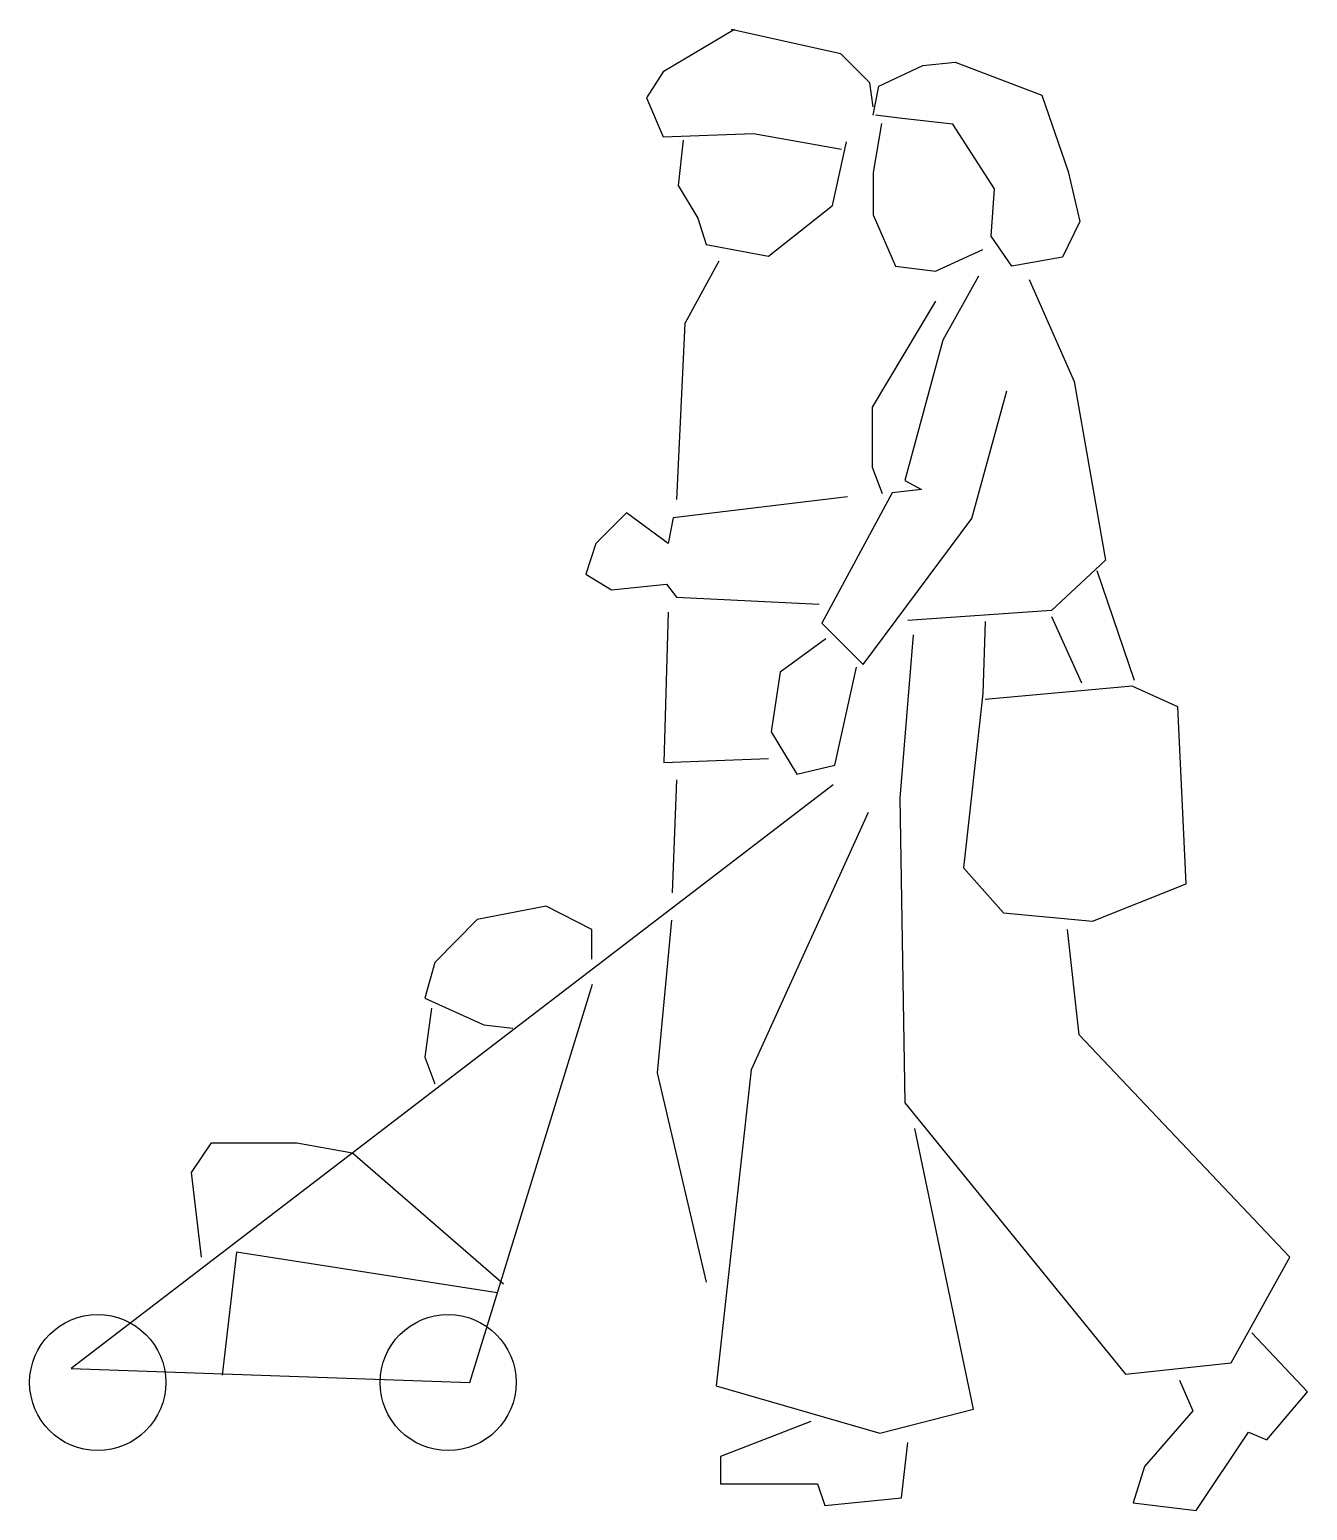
# Model space of a CAD drawing. Header units: millimetres. Extents: x -1531.63 to -1530.29, y 1863.44 to 1864.99.
import ezdxf

# ---------------------------------------------------------------- set-up
doc = ezdxf.new("R2010")
doc.units = ezdxf.units.MM
doc.header["$LTSCALE"] = 10
doc.layers.add('Humanos', color=2, linetype='Continuous')

msp = doc.modelspace()

# ---------------------------------------------------------------- linework, layer by layer
at = {"layer": 'Humanos'}
for p, q in [((-1530.8912, 1864.9939), (-1530.966, 1864.9495)), ((-1530.7798, 1864.9686), (-1530.8947, 1864.9939)), ((-1530.7494, 1864.9382), (-1530.7798, 1864.9686)), ((-1530.966, 1864.9495), (-1530.9834, 1864.9225)), ((-1530.7398, 1864.9347), (-1530.6937, 1864.9564)), ((-1530.6937, 1864.9564), (-1530.6598, 1864.9599)), ((-1530.6598, 1864.9599), (-1530.5693, 1864.9251)), ((-1530.7459, 1864.9129), (-1530.7494, 1864.9382)), ((-1530.7459, 1864.9042), (-1530.7398, 1864.9347)), ((-1530.9834, 1864.9225), (-1530.966, 1864.8816)), ((-1530.5693, 1864.9251), (-1530.5415, 1864.8451)), ((-1530.7155, 1864.9008), (-1530.7433, 1864.9042)), ((-1530.7372, 1864.8955), (-1530.7459, 1864.8442)), ((-1530.6624, 1864.8947), (-1530.7155, 1864.9008)), ((-1530.6189, 1864.8268), (-1530.6624, 1864.8947)), ((-1530.966, 1864.8816), (-1530.8712, 1864.8851)), ((-1530.9451, 1864.8781), (-1530.9504, 1864.8303)), ((-1530.8712, 1864.8851), (-1530.779, 1864.8686)), ((-1530.7885, 1864.8094), (-1530.7737, 1864.8764)), ((-1530.7459, 1864.8442), (-1530.7459, 1864.7998)), ((-1530.5415, 1864.8451), (-1530.5293, 1864.7929)), ((-1530.9504, 1864.8303), (-1530.9295, 1864.7964)), ((-1530.6224, 1864.7772), (-1530.6189, 1864.8268)), ((-1530.8555, 1864.7563), (-1530.7885, 1864.8094)), ((-1530.9295, 1864.7964), (-1530.9208, 1864.7685)), ((-1530.7459, 1864.7998), (-1530.7224, 1864.7459)), ((-1530.5293, 1864.7929), (-1530.5475, 1864.7555)), ((-1530.9208, 1864.7685), (-1530.8555, 1864.7563)), ((-1530.6807, 1864.7407), (-1530.6311, 1864.7633)), ((-1530.6006, 1864.7459), (-1530.6224, 1864.7772)), ((-1530.9077, 1864.7511), (-1530.9434, 1864.6859)), ((-1530.5475, 1864.7555), (-1530.6006, 1864.7459)), ((-1530.7224, 1864.7459), (-1530.6807, 1864.7407)), ((-1530.6354, 1864.7355), (-1530.6728, 1864.6685)), ((-1530.5823, 1864.732), (-1530.5354, 1864.625)), ((-1530.6807, 1864.7094), (-1530.7468, 1864.598)), ((-1530.9434, 1864.6859), (-1530.9521, 1864.5014)), ((-1530.6728, 1864.6685), (-1530.7128, 1864.5214)), ((-1530.5354, 1864.625), (-1530.5023, 1864.4379)), ((-1530.6424, 1864.4814), (-1530.6058, 1864.6154)), ((-1530.7468, 1864.598), (-1530.7468, 1864.5354)), ((-1530.7468, 1864.5354), (-1530.7363, 1864.5075)), ((-1530.7128, 1864.5214), (-1530.6954, 1864.5119)), ((-1530.7729, 1864.504), (-1530.9556, 1864.4823)), ((-1530.7259, 1864.5084), (-1530.7998, 1864.3718)), ((-1530.6954, 1864.5119), (-1530.7259, 1864.5084)), ((-1531.0043, 1864.4875), (-1531.0365, 1864.4553)), ((-1530.9608, 1864.4553), (-1531.0043, 1864.4875)), ((-1530.9556, 1864.4823), (-1530.9608, 1864.4553)), ((-1530.7563, 1864.3283), (-1530.6424, 1864.4814)), ((-1531.0365, 1864.4553), (-1531.0469, 1864.4231)), ((-1530.5023, 1864.4379), (-1530.5589, 1864.3849)), ((-1531.0469, 1864.4231), (-1531.02, 1864.4066)), ((-1530.4719, 1864.3118), (-1530.511, 1864.4266)), ((-1531.02, 1864.4066), (-1530.9625, 1864.4127)), ((-1530.9625, 1864.4127), (-1530.9521, 1864.3988)), ((-1530.9521, 1864.3988), (-1530.8025, 1864.3918)), ((-1530.9608, 1864.3831), (-1530.9651, 1864.2256)), ((-1530.5589, 1864.3849), (-1530.7094, 1864.3744)), ((-1530.5589, 1864.3788), (-1530.5275, 1864.3092)), ((-1530.7998, 1864.3718), (-1530.7563, 1864.3283)), ((-1530.7041, 1864.3596), (-1530.7181, 1864.1882)), ((-1530.6285, 1864.3735), (-1530.6311, 1864.2979)), ((-1530.7955, 1864.3553), (-1530.8433, 1864.3205)), ((-1530.8433, 1864.3205), (-1530.8529, 1864.2578)), ((-1530.7859, 1864.223), (-1530.7633, 1864.3257)), ((-1530.6311, 1864.2979), (-1530.6511, 1864.1152)), ((-1530.4745, 1864.3057), (-1530.6285, 1864.2918)), ((-1530.4266, 1864.2839), (-1530.4745, 1864.3057)), ((-1530.4179, 1864.0986), (-1530.4266, 1864.2839)), ((-1530.8529, 1864.2578), (-1530.8259, 1864.2135)), ((-1530.9651, 1864.2256), (-1530.8555, 1864.23)), ((-1530.8259, 1864.2135), (-1530.7859, 1864.223)), ((-1530.9521, 1864.2074), (-1530.9564, 1864.0891)), ((-1530.7877, 1864.2022), (-1531.5863, 1863.5905)), ((-1530.7181, 1864.1882), (-1530.7128, 1863.8689)), ((-1530.7511, 1864.1734), (-1530.8738, 1863.9037)), ((-1530.6511, 1864.1152), (-1530.6093, 1864.0682)), ((-1530.5162, 1864.0595), (-1530.4179, 1864.0986)), ((-1531.0887, 1864.0751), (-1531.1609, 1864.0612)), ((-1531.0408, 1864.0508), (-1531.0887, 1864.0751)), ((-1530.6093, 1864.0682), (-1530.5162, 1864.0595)), ((-1531.1609, 1864.0612), (-1531.2053, 1864.016)), ((-1531.0408, 1864.0195), (-1531.0408, 1864.0508)), ((-1530.9573, 1864.0603), (-1530.9721, 1863.9003)), ((-1530.5301, 1863.9403), (-1530.5423, 1864.0508)), ((-1531.2053, 1864.016), (-1531.2157, 1863.9786)), ((-1531.1687, 1863.5758), (-1531.04, 1863.9934)), ((-1531.2157, 1863.9786), (-1531.1539, 1863.9507)), ((-1531.2087, 1863.9681), (-1531.2157, 1863.9168)), ((-1531.1539, 1863.9507), (-1531.1235, 1863.9472)), ((-1530.3092, 1863.7071), (-1530.5301, 1863.9403)), ((-1531.2157, 1863.9168), (-1531.2053, 1863.889)), ((-1530.9721, 1863.9003), (-1530.9208, 1863.681)), ((-1530.8738, 1863.9037), (-1530.9103, 1863.5723)), ((-1530.7128, 1863.8689), (-1530.4814, 1863.5845)), ((-1530.6406, 1863.5479), (-1530.7024, 1863.842)), ((-1531.4602, 1863.7959), (-1531.4393, 1863.8272)), ((-1531.4393, 1863.8272), (-1531.3497, 1863.8272)), ((-1531.3497, 1863.8272), (-1531.2914, 1863.8167)), ((-1531.2914, 1863.8167), (-1531.1331, 1863.6793)), ((-1531.4497, 1863.7071), (-1531.4602, 1863.7959)), ((-1531.4132, 1863.7123), (-1531.428, 1863.5836)), ((-1531.14, 1863.6697), (-1531.4132, 1863.7123)), ((-1530.3709, 1863.5966), (-1530.3092, 1863.7071)), ((-1530.2909, 1863.5662), (-1530.3492, 1863.628)), ((-1531.5863, 1863.5905), (-1531.1687, 1863.5758)), ((-1530.4814, 1863.5845), (-1530.3709, 1863.5966)), ((-1530.9103, 1863.5723), (-1530.7389, 1863.5227)), ((-1530.4249, 1863.5784), (-1530.411, 1863.5462)), ((-1530.3335, 1863.5157), (-1530.2909, 1863.5662)), ((-1530.7389, 1863.5227), (-1530.6406, 1863.5479)), ((-1530.411, 1863.5462), (-1530.4614, 1863.4879)), ((-1530.8112, 1863.5349), (-1530.906, 1863.4983)), ((-1530.4075, 1863.4418), (-1530.3527, 1863.5236)), ((-1530.3527, 1863.5236), (-1530.3335, 1863.5157)), ((-1530.7163, 1863.4548), (-1530.7094, 1863.5131)), ((-1530.906, 1863.4983), (-1530.906, 1863.4696)), ((-1530.4614, 1863.4879), (-1530.4736, 1863.4496)), ((-1530.906, 1863.4696), (-1530.8042, 1863.4696)), ((-1530.8042, 1863.4696), (-1530.7964, 1863.447)), ((-1530.7964, 1863.447), (-1530.7163, 1863.4548)), ((-1530.4736, 1863.4496), (-1530.4075, 1863.4418))]:
    msp.add_line(p, q, dxfattribs=at)
for centre in [(-1531.5585, 1863.5758), (-1531.1913, 1863.5758)]:
    msp.add_circle(centre, 0.0713, dxfattribs=at)

doc.saveas('drawing.dxf')
